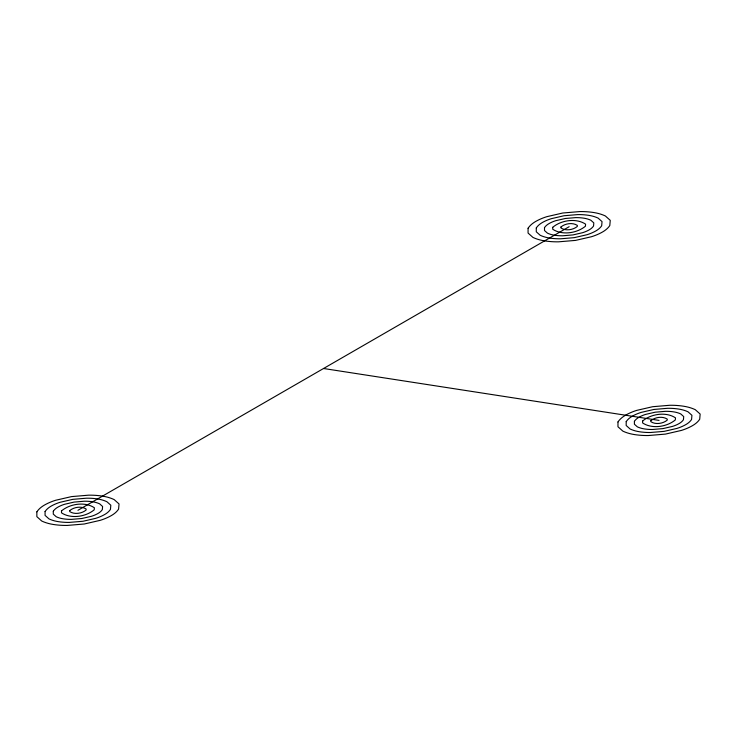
<?xml version="1.0" encoding="UTF-8"?>
<svg xmlns="http://www.w3.org/2000/svg" width="737" height="737" viewBox="0 0 737 737"><rect width="100%" height="100%" fill="white"/><g stroke="black" fill="none" stroke-linecap="round" stroke-linejoin="round"><path stroke-width="1.11" d="M77.938 510.299L569.157 226.701M323.552 368.5L659.062 420.403M36.859 511.856L36.85 516.655L41.733 521.031A31.037 17.918 0 0 0 53.377 524.477A48.614 28.07 0 0 0 67.279 525.426L84.294 523.998L100.278 520.322A48.614 28.07 0 0 0 111.49 515.495A31.037 17.918 0 0 0 118.583 509.138L119.035 503.942L114.143 499.575A31.037 17.918 0 0 0 102.498 496.121A48.614 28.07 0 0 0 88.606 495.172L71.581 496.6L55.607 500.276A48.614 28.07 0 0 0 44.386 505.112A32.962 19.024 0 0 0 36.859 511.856M45.077 511.542L45.068 515.384L48.974 518.885A24.828 14.335 0 0 0 58.297 521.649A38.886 22.451 0 0 0 69.407 522.404L83.023 521.262L95.81 518.314A38.886 22.451 0 0 0 104.783 514.454A24.828 14.335 0 0 0 110.458 509.378L110.817 505.214L106.902 501.722A24.828 14.335 0 0 0 97.588 498.958A38.886 22.451 0 0 0 86.469 498.203L72.852 499.345L60.075 502.284A38.886 22.451 0 0 0 51.102 506.153A26.366 15.219 0 0 0 45.077 511.542M53.294 511.229L53.285 514.113L56.215 516.738A18.628 10.751 0 0 0 63.207 518.811A29.167 16.84 0 0 0 71.544 519.373L81.752 518.516L91.342 516.315A29.167 16.84 0 0 0 98.076 513.413A18.628 10.751 0 0 0 102.332 509.608L102.6 506.485L99.661 503.859A18.628 10.751 0 0 0 92.678 501.796A29.167 16.84 0 0 0 84.34 501.224L74.124 502.081L64.543 504.292A29.167 16.84 0 0 0 57.808 507.185A19.779 11.414 0 0 0 53.294 511.229M61.503 510.925L61.503 512.841C70.816 519.106 85.741 516.877 94.198 509.838L94.382 507.756C85.004 501.473 69.951 503.721 61.503 510.925M69.72 510.612L69.72 511.57C74.373 514.702 81.844 513.588 86.072 510.068L86.155 509.027C81.475 505.886 73.949 507.01 69.72 510.612M528.079 228.249L528.07 233.058L532.952 237.425A31.037 17.918 0 0 0 544.597 240.879A48.614 28.07 0 0 0 558.499 241.828L575.514 240.4L591.498 236.724A48.614 28.07 0 0 0 602.709 231.888A31.037 17.918 0 0 0 609.803 225.54L610.254 220.345L605.363 215.969A31.037 17.918 0 0 0 593.718 212.523A48.614 28.07 0 0 0 579.826 211.574L562.801 213.002L546.826 216.678A48.614 28.07 0 0 0 535.606 221.505A32.962 19.024 0 0 0 528.079 228.249M536.287 227.945L536.287 231.786L540.193 235.278A24.828 14.335 0 0 0 549.507 238.042A38.886 22.451 0 0 0 560.627 238.797L574.243 237.655L587.03 234.716A38.886 22.451 0 0 0 596.003 230.847A24.828 14.335 0 0 0 601.678 225.771L602.037 221.616L598.122 218.115A24.828 14.335 0 0 0 588.808 215.351A38.886 22.451 0 0 0 577.688 214.596L564.072 215.738L551.294 218.686A38.886 22.451 0 0 0 542.321 222.546A26.366 15.219 0 0 0 536.287 227.945M544.505 227.632L544.505 230.515L547.434 233.141A18.628 10.751 0 0 0 554.427 235.204A29.167 16.84 0 0 0 562.764 235.776L572.971 234.919L582.562 232.708A29.167 16.84 0 0 0 589.287 229.815A18.628 10.751 0 0 0 593.543 226.001L593.81 222.887L590.881 220.262A18.628 10.751 0 0 0 583.897 218.189A29.167 16.84 0 0 0 575.56 217.627L565.343 218.484L555.762 220.685A29.167 16.84 0 0 0 549.028 223.587A19.779 11.414 0 0 0 544.505 227.632M552.722 227.318L552.722 229.244C562.027 235.499 576.96 233.279 585.418 226.231L585.593 224.159C576.223 217.876 561.17 220.114 552.722 227.318M560.94 227.005L560.94 227.973C565.592 231.105 573.064 229.99 577.292 226.471L577.375 225.43C572.695 222.288 565.168 223.403 560.94 227.005M617.974 421.951L617.965 426.76L622.857 431.136A31.037 17.918 0 0 0 634.502 434.581A48.614 28.07 0 0 0 648.394 435.53L665.419 434.102L681.393 430.426A48.614 28.07 0 0 0 692.614 425.59A31.037 17.918 0 0 0 699.708 419.242L700.15 414.047L695.267 409.671A31.037 17.918 0 0 0 683.623 406.225A48.614 28.07 0 0 0 669.721 405.276L652.706 406.704L636.722 410.38A48.614 28.07 0 0 0 625.51 415.217A32.962 19.024 0 0 0 617.974 421.951M626.192 421.647L626.183 425.489L630.098 428.989A24.828 14.335 0 0 0 639.412 431.744A38.886 22.451 0 0 0 650.531 432.499L664.148 431.357L676.925 428.418A38.886 22.451 0 0 0 685.898 424.558A24.828 14.335 0 0 0 691.573 419.473L691.932 415.318L688.026 411.817A24.828 14.335 0 0 0 678.703 409.063A38.886 22.451 0 0 0 667.593 408.298L653.977 409.45L641.19 412.388A38.886 22.451 0 0 0 632.217 416.248A26.366 15.219 0 0 0 626.192 421.647M634.41 421.334L634.4 424.217L637.339 426.843A18.628 10.751 0 0 0 644.322 428.906A29.167 16.84 0 0 0 652.66 429.478L662.876 428.621L672.457 426.419A29.167 16.84 0 0 0 679.192 423.517A18.628 10.751 0 0 0 683.448 419.703L683.715 416.589L680.785 413.964A18.628 10.751 0 0 0 673.793 411.891A29.167 16.84 0 0 0 665.456 411.329L655.248 412.186L645.658 414.387A29.167 16.84 0 0 0 638.924 417.289A19.779 11.414 0 0 0 634.41 421.334M642.627 421.02L642.618 422.946C651.932 429.21 666.856 426.981 675.313 419.943L675.497 417.861C666.119 411.578 651.066 413.816 642.627 421.02M650.845 420.716L650.845 421.675C655.497 424.807 662.959 423.692 667.188 420.173L667.28 419.132C662.591 415.99 655.064 417.114 650.845 420.716"/></g></svg>
